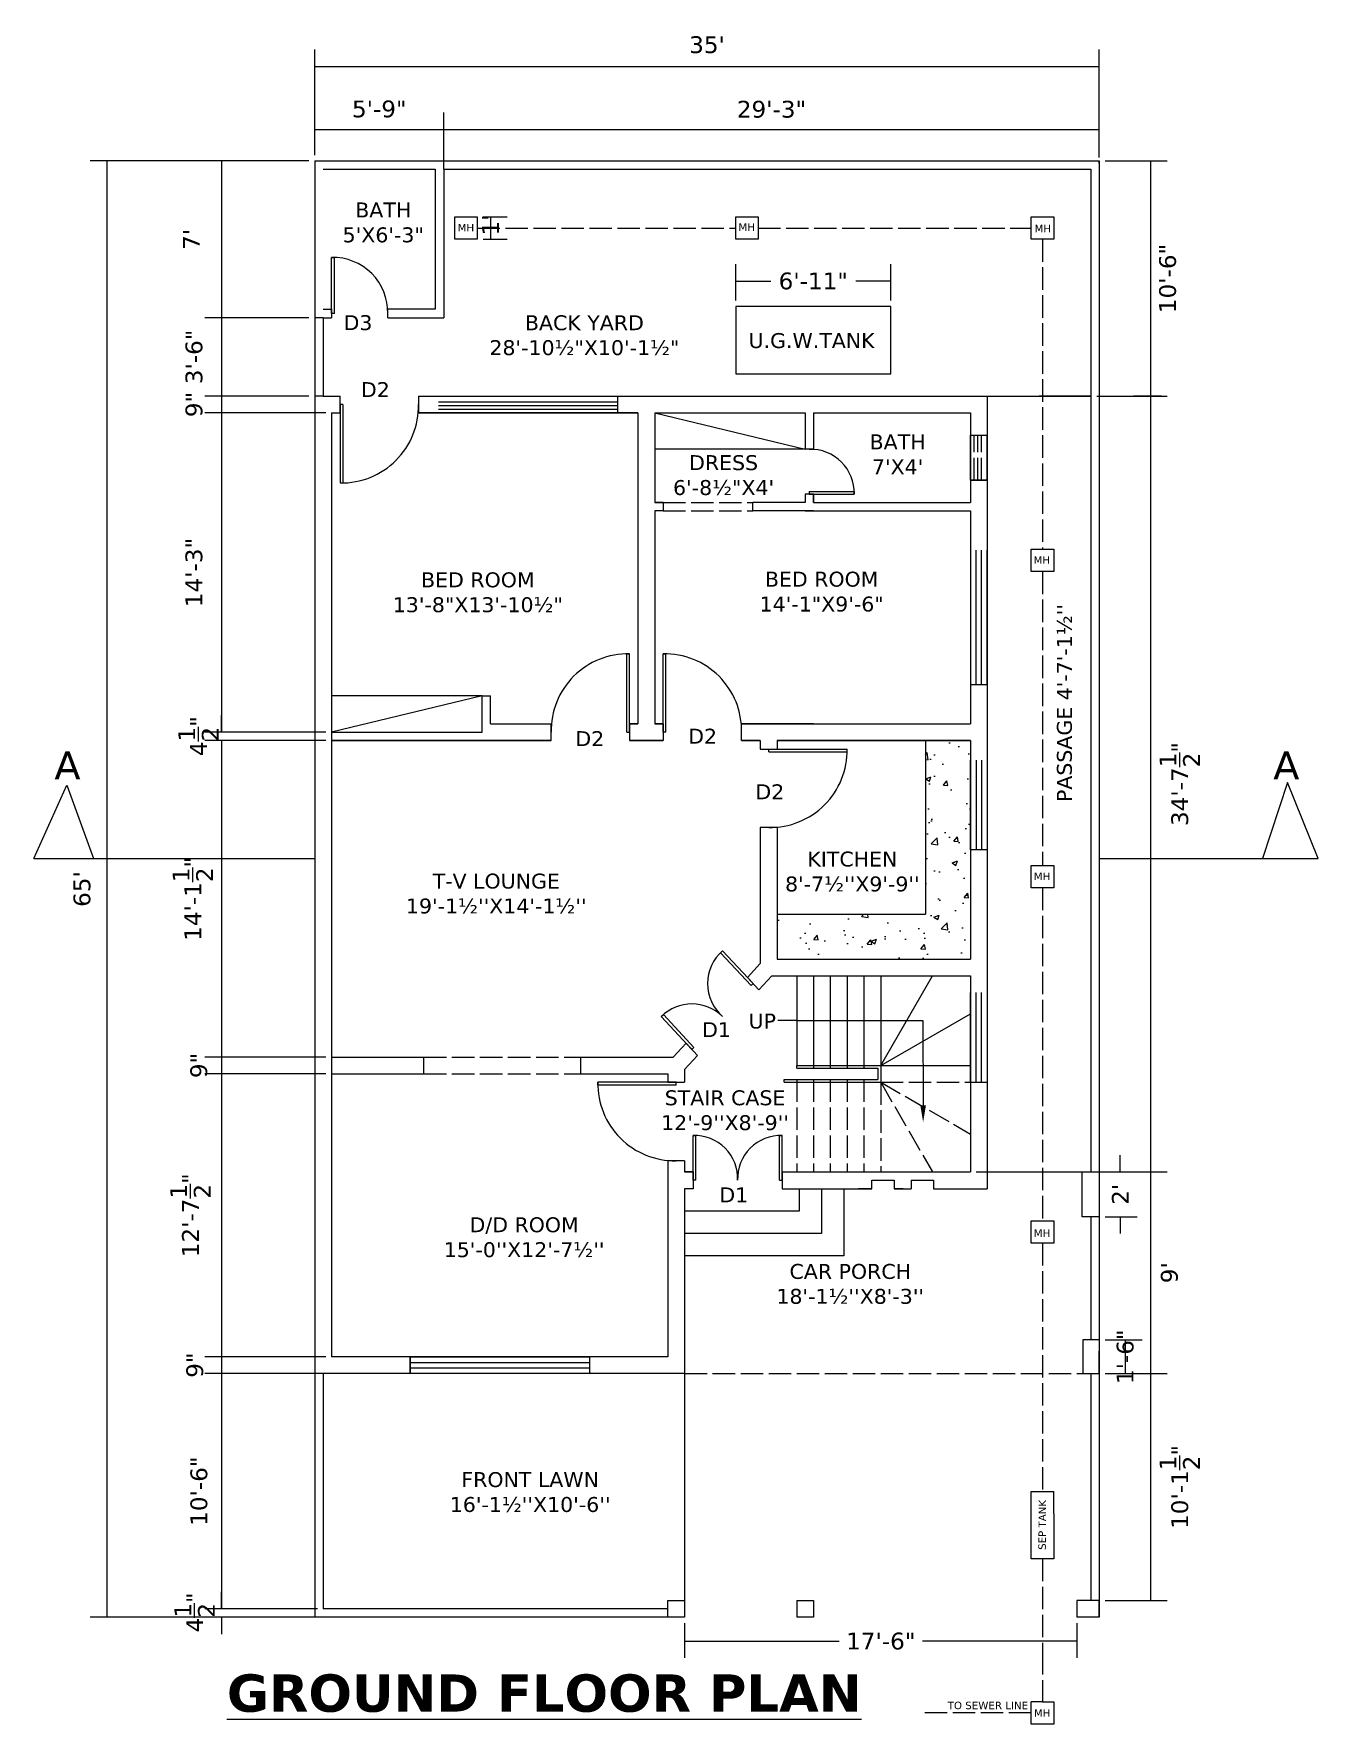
# Model space of a CAD drawing. Header units: inches. Extents: x -145 to 543, y -829 to 76.
import ezdxf

# ---------------------------------------------------------------- set-up
doc = ezdxf.new("R2010")
doc.units = ezdxf.units.IN
doc.header["$MEASUREMENT"] = 0
doc.linetypes.add('ACAD_ISO02W100', pattern=[15, 12, -3])
doc.styles.get("Standard").update_dxf_attribs({"font": 'verdana.ttf'})
doc.dimstyles.get("Standard").update_dxf_attribs({"dimscale": 50, "dimtxt": 0.18, "dimasz": 0.18, "dimexe": 0.18, "dimexo": 0.0625, "dimgap": 0.09, "dimtad": 0, "dimdec": 1, "dimzin": 0, "dimdsep": 46, "dimlunit": 4, "dimtxsty": 'Standard', "dimblk": 'NONE', "dimcen": 0.09, "dimadec": 0, "dimazin": 2, "dimtfac": 1, "dimtdec": 1, "dimtofl": 0, "dimtmove": 0, "dimatfit": 3, "dimfxl": 1, "dimtolj": 1, "dimtzin": 0, "dimarcsym": 0})

# ---------------------------------------------------------------- blocks, each defined once
blk = doc.blocks.new('*D1')
at = {"color": 0, "lineweight": -2, "transparency": 16777216}
for p, q in [((231.26, -66.51), (231.26, -47.02)), ((314.26, -66.51), (314.26, -47.02)), ((231.26, -56.02), (250.07, -56.02)), ((314.26, -56.02), (295.46, -56.02))]:
    blk.add_line(p, q, dxfattribs=at)
at = {"layer": 'Defpoints', "color": 0, "transparency": 16777216}
for p in [(314.26, -56.02), (231.26, -69.64), (314.26, -69.64)]:
    blk.add_point(p, dxfattribs=at)
at = {"color": 0, "transparency": 16777216, "insert": (272.76, -56.02), "char_height": 9, "attachment_point": 5}
blk.add_mtext('\\A1;6\'-11"', dxfattribs=at)
blk = doc.blocks.new('_None')
blk = doc.blocks.new('*D2')
at = {"color": 0, "lineweight": -2, "transparency": 16777216}
for p, q in [((203.89, -774.76), (203.89, -793.48)), ((413.89, -774.76), (413.89, -793.48)), ((203.89, -784.48), (286.62, -784.48)), ((413.89, -784.48), (331.16, -784.48))]:
    blk.add_line(p, q, dxfattribs=at)
at = {"layer": 'Defpoints', "color": 0, "transparency": 16777216}
for p in [(203.89, -771.64), (413.89, -771.64), (413.89, -784.48)]:
    blk.add_point(p, dxfattribs=at)
at = {"color": 0, "transparency": 16777216, "insert": (308.89, -784.48), "char_height": 9, "attachment_point": 5}
blk.add_mtext('\\A1;17\'-6"', dxfattribs=at)
blk = doc.blocks.new('*D4')
at = {"color": 0, "lineweight": -2, "transparency": 16777216}
for p, q in [((2.76, 8.36), (-114.44, 8.36)), ((-105.44, 8.36), (-105.44, -771.64)), ((2.76, -771.64), (-114.44, -771.64))]:
    blk.add_line(p, q, dxfattribs=at)
at = {"layer": 'Defpoints', "color": 0, "transparency": 16777216}
for p in [(5.89, 8.36), (-105.44, -771.64), (5.89, -771.64)]:
    blk.add_point(p, dxfattribs=at)
at = {"color": 0, "transparency": 16777216, "insert": (-118.75, -381.64), "char_height": 9, "attachment_point": 5, "rotation": 90}
blk.add_mtext("\\A1;65'", dxfattribs=at)
blk = doc.blocks.new('*D5')
at = {"color": 0, "lineweight": -2, "transparency": 16777216}
for p, q in [((2.76, 8.36), (-53.06, 8.36)), ((-44.06, 8.36), (-44.06, -75.64)), ((2.76, -75.64), (-53.06, -75.64))]:
    blk.add_line(p, q, dxfattribs=at)
at = {"layer": 'Defpoints', "color": 0, "transparency": 16777216}
for p in [(5.89, 8.36), (-44.06, -75.64), (5.89, -75.64)]:
    blk.add_point(p, dxfattribs=at)
at = {"color": 0, "transparency": 16777216, "insert": (-60.23, -33.64), "char_height": 9, "attachment_point": 5, "rotation": 90}
blk.add_mtext("\\A1;7'", dxfattribs=at)
blk = doc.blocks.new('*D6')
at = {"color": 0, "lineweight": -2, "transparency": 16777216}
for p, q in [((2.76, -75.64), (-53.06, -75.64)), ((-44.06, -75.64), (-44.06, -117.64)), ((2.76, -117.64), (-53.06, -117.64))]:
    blk.add_line(p, q, dxfattribs=at)
at = {"layer": 'Defpoints', "color": 0, "transparency": 16777216}
for p in [(5.89, -75.64), (-44.06, -117.64), (5.89, -117.64)]:
    blk.add_point(p, dxfattribs=at)
at = {"color": 0, "transparency": 16777216, "insert": (-58.77, -96.64), "char_height": 9, "attachment_point": 5, "rotation": 90}
blk.add_mtext('\\A1;3\'-6"', dxfattribs=at)
blk = doc.blocks.new('*D7')
at = {"color": 0, "lineweight": -2, "transparency": 16777216}
for p, q in [((2.76, -117.64), (-53.06, -117.64)), ((-44.06, -117.64), (-44.06, -126.64)), ((11.76, -126.64), (-53.06, -126.64))]:
    blk.add_line(p, q, dxfattribs=at)
at = {"layer": 'Defpoints', "color": 0, "transparency": 16777216}
for p in [(5.89, -117.64), (-44.06, -126.64), (14.89, -126.64)]:
    blk.add_point(p, dxfattribs=at)
at = {"color": 0, "transparency": 16777216, "insert": (-58.77, -122.14), "char_height": 9, "attachment_point": 5, "rotation": 90}
blk.add_mtext('\\A1;9"', dxfattribs=at)
blk = doc.blocks.new('*D8')
at = {"color": 0, "lineweight": -2, "transparency": 16777216}
for p, q in [((11.76, -126.64), (-53.06, -126.64)), ((-44.06, -126.64), (-44.06, -297.64)), ((11.76, -297.64), (-53.06, -297.64))]:
    blk.add_line(p, q, dxfattribs=at)
at = {"layer": 'Defpoints', "color": 0, "transparency": 16777216}
for p in [(14.89, -126.64), (-44.06, -297.64), (14.89, -297.64)]:
    blk.add_point(p, dxfattribs=at)
at = {"color": 0, "transparency": 16777216, "insert": (-58.8, -212.14), "char_height": 9, "attachment_point": 5, "rotation": 90}
blk.add_mtext('\\A1;14\'-3"', dxfattribs=at)
blk = doc.blocks.new('*D9')
at = {"color": 0, "lineweight": -2, "transparency": 16777216}
for p, q in [((-44.06, -297.64), (-44.06, -288.64)), ((11.76, -297.64), (-53.06, -297.64)), ((11.76, -302.14), (-53.06, -302.14)), ((-44.06, -302.14), (-44.06, -311.14))]:
    blk.add_line(p, q, dxfattribs=at)
at = {"layer": 'Defpoints', "color": 0, "transparency": 16777216}
for p in [(14.89, -297.64), (-44.06, -302.14), (14.89, -302.14)]:
    blk.add_point(p, dxfattribs=at)
at = {"color": 0, "transparency": 16777216, "insert": (-56.43, -299.78), "char_height": 9, "attachment_point": 5, "rotation": 90}
blk.add_mtext('\\A1;4{\\H1x;\\S1/2;}"', dxfattribs=at)
blk = doc.blocks.new('*D10')
at = {"color": 0, "lineweight": -2, "transparency": 16777216}
for p, q in [((11.76, -302.14), (-53.06, -302.14)), ((-44.06, -302.14), (-44.06, -471.64)), ((11.76, -471.64), (-53.06, -471.64))]:
    blk.add_line(p, q, dxfattribs=at)
at = {"layer": 'Defpoints', "color": 0, "transparency": 16777216}
for p in [(14.89, -302.14), (-44.06, -471.64), (14.89, -471.64)]:
    blk.add_point(p, dxfattribs=at)
at = {"color": 0, "transparency": 16777216, "insert": (-59.46, -386.89), "char_height": 9, "attachment_point": 5, "rotation": 90}
blk.add_mtext('\\A1;14\'-1{\\H1x;\\S1/2;}"', dxfattribs=at)
blk = doc.blocks.new('*D11')
at = {"color": 0, "lineweight": -2, "transparency": 16777216}
for p, q in [((11.76, -471.64), (-53.06, -471.64)), ((-44.06, -471.64), (-44.06, -480.64)), ((11.76, -480.64), (-53.06, -480.64))]:
    blk.add_line(p, q, dxfattribs=at)
at = {"layer": 'Defpoints', "color": 0, "transparency": 16777216}
for p in [(14.89, -471.64), (-44.06, -480.64), (14.89, -480.64)]:
    blk.add_point(p, dxfattribs=at)
at = {"color": 0, "transparency": 16777216, "insert": (-56.19, -476.14), "char_height": 9, "attachment_point": 5, "rotation": 90}
blk.add_mtext('\\A1;9"', dxfattribs=at)
blk = doc.blocks.new('*D12')
at = {"color": 0, "lineweight": -2, "transparency": 16777216}
for p, q in [((11.76, -480.64), (-53.06, -480.64)), ((-44.06, -480.64), (-44.06, -632.14)), ((11.76, -632.14), (-53.06, -632.14))]:
    blk.add_line(p, q, dxfattribs=at)
at = {"layer": 'Defpoints', "color": 0, "transparency": 16777216}
for p in [(14.89, -480.64), (-44.06, -632.14), (14.89, -632.14)]:
    blk.add_point(p, dxfattribs=at)
at = {"color": 0, "transparency": 16777216, "insert": (-60.72, -556.39), "char_height": 9, "attachment_point": 5, "rotation": 90}
blk.add_mtext('\\A1;12\'-7{\\H1x;\\S1/2;}"', dxfattribs=at)
blk = doc.blocks.new('*D13')
at = {"color": 0, "lineweight": -2, "transparency": 16777216}
for p, q in [((11.76, -632.14), (-53.06, -632.14)), ((-44.06, -632.14), (-44.06, -641.14)), ((11.76, -641.14), (-53.06, -641.14))]:
    blk.add_line(p, q, dxfattribs=at)
at = {"layer": 'Defpoints', "color": 0, "transparency": 16777216}
for p in [(14.89, -632.14), (-44.06, -641.14), (14.89, -641.14)]:
    blk.add_point(p, dxfattribs=at)
at = {"color": 0, "transparency": 16777216, "insert": (-58.34, -636.64), "char_height": 9, "attachment_point": 5, "rotation": 90}
blk.add_mtext('\\A1;9"', dxfattribs=at)
blk = doc.blocks.new('*D14')
at = {"color": 0, "lineweight": -2, "transparency": 16777216}
for p, q in [((2.76, -641.14), (-53.06, -641.14)), ((-44.06, -641.14), (-44.06, -767.14)), ((7.26, -767.14), (-53.06, -767.14))]:
    blk.add_line(p, q, dxfattribs=at)
at = {"layer": 'Defpoints', "color": 0, "transparency": 16777216}
for p in [(5.89, -641.14), (-44.06, -767.14), (10.39, -767.14)]:
    blk.add_point(p, dxfattribs=at)
at = {"color": 0, "transparency": 16777216, "insert": (-56.14, -704.14), "char_height": 9, "attachment_point": 5, "rotation": 90}
blk.add_mtext('\\A1;10\'-6"', dxfattribs=at)
blk = doc.blocks.new('*D15')
at = {"color": 0, "lineweight": -2, "transparency": 16777216}
for p, q in [((-44.06, -767.14), (-44.06, -758.14)), ((7.26, -767.14), (-53.06, -767.14)), ((7.26, -771.64), (-53.06, -771.64)), ((-44.06, -771.64), (-44.06, -780.64))]:
    blk.add_line(p, q, dxfattribs=at)
at = {"layer": 'Defpoints', "color": 0, "transparency": 16777216}
for p in [(10.39, -767.14), (-44.06, -771.64), (10.39, -771.64)]:
    blk.add_point(p, dxfattribs=at)
at = {"color": 0, "transparency": 16777216, "insert": (-58.49, -769.05), "char_height": 9, "attachment_point": 5, "rotation": 90}
blk.add_mtext('\\A1;4{\\H1x;\\S1/2;}"', dxfattribs=at)
blk = doc.blocks.new('*D16')
at = {"color": 0, "lineweight": -2, "transparency": 16777216}
for p, q in [((5.89, 11.49), (5.89, 34.19)), ((74.89, 6.99), (74.89, 34.19)), ((5.89, 25.19), (74.89, 25.19))]:
    blk.add_line(p, q, dxfattribs=at)
at = {"layer": 'Defpoints', "color": 0, "transparency": 16777216}
for p in [(74.89, 25.19), (5.89, 8.36), (74.89, 3.86)]:
    blk.add_point(p, dxfattribs=at)
at = {"color": 0, "transparency": 16777216, "insert": (40.39, 36.1), "char_height": 9, "attachment_point": 5}
blk.add_mtext('\\A1;5\'-9"', dxfattribs=at)
blk = doc.blocks.new('*D17')
at = {"color": 0, "lineweight": -2, "transparency": 16777216}
for p, q in [((74.89, 11.49), (74.89, 34.19)), ((425.89, 11.49), (425.89, 34.19)), ((74.89, 25.19), (425.89, 25.19))]:
    blk.add_line(p, q, dxfattribs=at)
at = {"layer": 'Defpoints', "color": 0, "transparency": 16777216}
for p in [(425.89, 25.19), (74.89, 8.36), (425.89, 8.36)]:
    blk.add_point(p, dxfattribs=at)
at = {"color": 0, "transparency": 16777216, "insert": (250.39, 35.94), "char_height": 9, "attachment_point": 5}
blk.add_mtext('\\A1;29\'-3"', dxfattribs=at)
blk = doc.blocks.new('*D18')
at = {"color": 0, "lineweight": -2, "transparency": 16777216}
for p, q in [((5.89, 11.49), (5.89, 67.98)), ((425.89, 10.11), (425.89, 67.98)), ((5.89, 58.98), (425.89, 58.98))]:
    blk.add_line(p, q, dxfattribs=at)
at = {"layer": 'Defpoints', "color": 0, "transparency": 16777216}
for p in [(425.89, 58.98), (5.89, 8.36), (425.89, 6.99)]:
    blk.add_point(p, dxfattribs=at)
at = {"color": 0, "transparency": 16777216, "insert": (215.89, 70.5), "char_height": 9, "attachment_point": 5}
blk.add_mtext("\\A1;35'", dxfattribs=at)
blk = doc.blocks.new('*D19')
at = {"color": 0, "lineweight": -2, "transparency": 16777216}
for p, q in [((429.01, 8.36), (462.26, 8.36)), ((453.26, 8.36), (453.26, -117.64)), ((424.51, -117.64), (462.26, -117.64))]:
    blk.add_line(p, q, dxfattribs=at)
at = {"layer": 'Defpoints', "color": 0, "transparency": 16777216}
for p in [(425.89, 8.36), (421.39, -117.64), (453.26, -117.64)]:
    blk.add_point(p, dxfattribs=at)
at = {"color": 0, "transparency": 16777216, "insert": (462.53, -54.64), "char_height": 9, "attachment_point": 5, "rotation": 90}
blk.add_mtext('\\A1;10\'-6"', dxfattribs=at)
blk = doc.blocks.new('*D20')
at = {"color": 0, "lineweight": -2, "transparency": 16777216}
for p, q in [((459.14, -117.64), (444.26, -117.64)), ((453.26, -117.64), (453.26, -533.14)), ((360.01, -533.14), (462.26, -533.14))]:
    blk.add_line(p, q, dxfattribs=at)
at = {"layer": 'Defpoints', "color": 0, "transparency": 16777216}
for p in [(462.26, -117.64), (356.89, -533.14), (453.26, -533.14)]:
    blk.add_point(p, dxfattribs=at)
at = {"color": 0, "transparency": 16777216, "insert": (468.96, -325.39), "char_height": 9, "attachment_point": 5, "rotation": 90}
blk.add_mtext('\\A1;34\'-7{\\H1x;\\S1/2;}"', dxfattribs=at)
blk = doc.blocks.new('*D21')
at = {"color": 0, "lineweight": -2, "transparency": 16777216}
for p, q in [((437.16, -533.14), (437.16, -524.14)), ((429.01, -533.14), (446.16, -533.14)), ((429.01, -557.14), (446.16, -557.14)), ((437.16, -557.14), (437.16, -566.14))]:
    blk.add_line(p, q, dxfattribs=at)
at = {"layer": 'Defpoints', "color": 0, "transparency": 16777216}
for p in [(425.89, -533.14), (425.89, -557.14), (437.16, -557.14)]:
    blk.add_point(p, dxfattribs=at)
at = {"color": 0, "transparency": 16777216, "insert": (437.16, -545.14), "char_height": 9, "attachment_point": 5, "rotation": 90}
blk.add_mtext("\\A1;2'", dxfattribs=at)
blk = doc.blocks.new('*D22')
at = {"color": 0, "lineweight": -2, "transparency": 16777216}
for p, q in [((429.01, -533.14), (462.26, -533.14)), ((453.26, -533.14), (453.26, -641.14)), ((429.01, -641.14), (462.26, -641.14))]:
    blk.add_line(p, q, dxfattribs=at)
at = {"layer": 'Defpoints', "color": 0, "transparency": 16777216}
for p in [(425.89, -533.14), (425.89, -641.14), (453.26, -641.14)]:
    blk.add_point(p, dxfattribs=at)
at = {"color": 0, "transparency": 16777216, "insert": (463.47, -587.14), "char_height": 9, "attachment_point": 5, "rotation": 90}
blk.add_mtext("\\A1;9'", dxfattribs=at)
blk = doc.blocks.new('*D23')
at = {"color": 0, "lineweight": -2, "transparency": 16777216}
for p, q in [((429.01, -623.14), (448.8, -623.14)), ((439.8, -623.14), (439.8, -641.14)), ((429.01, -641.14), (448.8, -641.14))]:
    blk.add_line(p, q, dxfattribs=at)
at = {"layer": 'Defpoints', "color": 0, "transparency": 16777216}
for p in [(425.89, -623.14), (425.89, -641.14), (439.8, -641.14)]:
    blk.add_point(p, dxfattribs=at)
at = {"color": 0, "transparency": 16777216, "insert": (439.8, -632.14), "char_height": 9, "attachment_point": 5, "rotation": 90}
blk.add_mtext('\\A1;1\'-6"', dxfattribs=at)
blk = doc.blocks.new('*D24')
at = {"color": 0, "lineweight": -2, "transparency": 16777216}
for p, q in [((429.01, -641.14), (462.26, -641.14)), ((453.26, -641.14), (453.26, -762.64)), ((429.01, -762.64), (462.26, -762.64))]:
    blk.add_line(p, q, dxfattribs=at)
at = {"layer": 'Defpoints', "color": 0, "transparency": 16777216}
for p in [(425.89, -641.14), (425.89, -762.64), (453.26, -762.64)]:
    blk.add_point(p, dxfattribs=at)
at = {"color": 0, "transparency": 16777216, "insert": (468.95, -701.89), "char_height": 9, "attachment_point": 5, "rotation": 90}
blk.add_mtext('\\A1;10\'-1{\\H1x;\\S1/2;}"', dxfattribs=at)
blk = doc.blocks.new('*D25')
at = {"color": 0, "lineweight": -2, "transparency": 16777216}
for p, q in [((96.01, -21.64), (108.95, -21.64)), ((99.95, -21.64), (99.95, -33.64)), ((96.01, -33.64), (108.95, -33.64))]:
    blk.add_line(p, q, dxfattribs=at)
at = {"layer": 'Defpoints', "color": 0, "transparency": 16777216}
for p in [(92.89, -21.64), (92.89, -33.64), (99.95, -33.64)]:
    blk.add_point(p, dxfattribs=at)
at = {"color": 0, "transparency": 16777216, "insert": (99.95, -25.99), "char_height": 9, "attachment_point": 5, "rotation": 90}
blk.add_mtext("\\A1;1'", dxfattribs=at)

msp = doc.modelspace()

# ---------------------------------------------------------------- hatches: boundary and pattern name
h = msp.add_hatch()
h.set_pattern_fill('AR-CONC', color=256, scale=4)
h.paths.add_polyline_path([(356.89, -302.14), (332.89, -302.14), (332.89, -395.14), (253.39, -395.14), (253.39, -419.14), (356.89, -419.14)])

# ---------------------------------------------------------------- linework, layer by layer
for p, q in [((5.89, 8.36), (5.89, -771.64)), ((5.89, 8.36), (425.89, 8.36)), ((10.39, 3.86), (70.39, 3.86)), ((70.39, 3.86), (70.39, -71.14)), ((74.89, 3.86), (74.89, 8.36)), ((74.89, 3.86), (74.89, -75.64)), ((74.89, 3.86), (421.39, 3.86)), ((421.39, 3.86), (421.39, -533.14)), ((425.89, 8.36), (425.89, -771.64)), ((425.89, 6.99), (425.89, 8.36)), ((80.89, -33.64), (80.89, -21.64)), ((80.89, -21.64), (92.89, -21.64)), ((92.89, -21.64), (92.89, -33.64)), ((231.26, -33.64), (231.26, -21.64)), ((231.26, -21.64), (243.26, -21.64)), ((243.26, -21.64), (243.26, -33.64)), ((389.5, -33.64), (389.5, -21.64)), ((389.5, -21.64), (401.5, -21.64)), ((401.5, -21.64), (401.5, -33.64)), ((92.89, -33.64), (80.89, -33.64)), ((243.26, -33.64), (231.26, -33.64)), ((381.64, -27.64), (389.5, -27.64)), ((401.5, -33.64), (389.5, -33.64)), ((14.89, -73.39), (14.89, -43.39)), ((14.89, -43.39), (16.39, -43.39)), ((16.39, -73.39), (16.39, -43.39)), ((10.39, -71.14), (14.89, -71.14)), ((10.39, -71.14), (14.89, -71.14)), ((14.89, -71.14), (14.89, -75.64)), ((44.89, -75.64), (44.89, -71.14)), ((70.39, -71.14), (44.89, -71.14)), ((231.26, -69.64), (231.26, -105.64)), ((314.26, -69.64), (231.26, -69.64)), ((314.26, -105.64), (314.26, -69.64)), ((10.39, -75.64), (5.89, -75.64)), ((10.39, -75.64), (14.89, -75.64)), ((10.39, -75.64), (10.39, -117.64)), ((16.39, -73.39), (14.89, -73.39)), ((44.89, -75.64), (74.89, -75.64)), ((231.26, -105.64), (314.26, -105.64)), ((10.39, -117.64), (5.89, -117.64)), ((10.39, -117.64), (19.39, -117.64)), ((19.39, -126.64), (19.39, -117.64)), ((61.39, -117.64), (61.39, -126.64)), ((61.39, -117.64), (365.89, -117.64)), ((72.14, -117.64), (168.14, -117.64)), ((168.14, -126.64), (168.14, -117.64)), ((365.89, -117.64), (365.89, -542.14)), ((365.89, -117.64), (421.39, -117.64)), ((421.39, -117.64), (393.64, -117.64)), ((14.89, -126.64), (19.39, -126.64)), ((14.89, -126.64), (14.89, -302.14)), ((14.89, -126.64), (19.39, -126.64)), ((19.39, -122.14), (19.39, -164.14)), ((20.89, -122.14), (19.39, -122.14)), ((20.89, -122.14), (20.89, -164.14)), ((61.39, -126.64), (178.89, -126.64)), ((178.89, -126.64), (61.39, -126.64)), ((72.14, -120.64), (168.14, -120.64)), ((72.14, -122.64), (168.14, -122.64)), ((72.14, -124.64), (168.14, -124.64)), ((72.14, -126.64), (168.14, -126.64)), ((178.89, -126.64), (178.89, -293.14)), ((187.89, -126.64), (187.89, -174.64)), ((187.89, -126.64), (268.39, -126.64)), ((187.89, -126.64), (268.39, -146.14)), ((268.39, -126.64), (268.39, -146.14)), ((272.89, -126.64), (272.89, -146.14)), ((272.89, -126.64), (356.89, -126.64)), ((356.89, -126.64), (356.89, -174.64)), ((365.89, -162.64), (365.89, -138.64)), ((268.39, -146.14), (187.89, -146.14)), ((272.89, -146.14), (268.39, -146.14)), ((356.89, -162.64), (365.89, -162.64)), ((19.39, -164.14), (20.89, -164.14)), ((272.89, -170.14), (268.39, -170.14)), ((268.39, -170.14), (268.39, -174.64)), ((270.64, -168.64), (294.64, -168.64)), ((270.64, -168.64), (270.64, -170.14)), ((270.64, -170.14), (294.64, -170.14)), ((272.89, -174.64), (272.89, -170.14)), ((272.89, -170.14), (272.89, -174.64)), ((294.64, -168.64), (294.64, -170.14)), ((192.39, -174.64), (187.89, -174.64)), ((187.89, -179.14), (187.89, -293.14)), ((192.39, -179.14), (187.89, -179.14)), ((268.39, -174.64), (240.39, -174.64)), ((272.89, -179.14), (240.39, -179.14)), ((268.39, -179.14), (356.89, -179.14)), ((272.89, -174.64), (356.89, -174.64)), ((356.89, -179.14), (356.89, -293.14)), ((359.89, -272.14), (359.89, -200.14)), ((362.89, -272.14), (362.89, -200.14)), ((365.89, -272.14), (365.89, -200.14)), ((389.5, -211.64), (389.5, -199.64)), ((389.5, -199.64), (401.5, -199.64)), ((401.5, -199.64), (401.5, -211.64)), ((401.5, -211.64), (389.5, -211.64)), ((172.89, -297.64), (172.89, -255.64)), ((172.89, -255.64), (174.39, -255.64)), ((174.39, -297.64), (174.39, -255.64)), ((192.39, -297.64), (192.39, -255.64)), ((192.39, -255.64), (193.89, -255.64)), ((193.89, -297.64), (193.89, -255.64)), ((95.39, -278.14), (14.89, -278.14)), ((95.39, -278.14), (14.89, -297.64)), ((95.39, -297.64), (95.39, -278.14)), ((95.39, -278.14), (99.89, -278.14)), ((99.89, -293.14), (99.89, -278.14)), ((356.89, -272.14), (365.89, -272.14)), ((14.89, -297.64), (95.39, -297.64)), ((99.89, -293.14), (132.39, -293.14)), ((132.39, -302.14), (132.39, -293.14)), ((172.89, -297.64), (174.39, -297.64)), ((178.89, -293.14), (174.39, -293.14)), ((174.39, -293.14), (174.39, -302.14)), ((174.39, -293.14), (178.89, -293.14)), ((187.89, -293.14), (192.39, -293.14)), ((187.89, -293.14), (192.39, -293.14)), ((192.39, -293.14), (187.89, -293.14)), ((192.39, -293.14), (192.39, -302.14)), ((193.89, -297.64), (192.39, -297.64)), ((272.89, -293.14), (234.39, -293.14)), ((234.39, -302.14), (234.39, -293.14)), ((234.39, -293.14), (356.89, -293.14)), ((268.39, -293.14), (356.89, -293.14)), ((14.89, -302.14), (132.39, -302.14)), ((14.89, -302.14), (14.89, -632.14)), ((132.39, -302.14), (14.89, -302.14)), ((174.39, -302.14), (187.89, -302.14)), ((192.39, -302.14), (174.39, -302.14)), ((187.89, -302.14), (192.39, -302.14)), ((244.39, -302.14), (234.39, -302.14)), ((234.39, -302.14), (244.39, -302.14)), ((244.39, -302.14), (244.39, -306.64)), ((244.39, -302.14), (244.39, -306.64)), ((244.39, -306.64), (253.39, -306.64)), ((248.89, -306.64), (290.89, -306.64)), ((248.89, -308.14), (248.89, -306.64)), ((253.39, -302.14), (253.39, -306.64)), ((356.89, -302.14), (253.39, -302.14)), ((253.39, -302.14), (356.89, -302.14)), ((290.89, -308.14), (290.89, -306.64)), ((332.89, -302.14), (332.89, -395.14)), ((356.89, -302.14), (356.89, -419.14)), ((248.89, -308.14), (290.89, -308.14)), ((356.89, -360.64), (356.89, -312.64)), ((359.89, -312.64), (359.89, -360.64)), ((362.89, -312.64), (362.89, -360.64)), ((365.89, -312.64), (365.89, -360.64)), ((526.7, -324.65), (513.21, -365.21)), ((543.1, -365.21), (526.7, -324.65)), ((-144.58, -365.21), (-126.96, -326.04)), ((-126.96, -326.04), (-112.59, -365.21)), ((253.39, -348.64), (244.39, -348.64)), ((244.39, -348.64), (244.39, -421.53)), ((253.39, -348.64), (253.39, -419.14)), ((365.89, -360.64), (356.89, -360.64)), ((-144.58, -365.21), (5.89, -365.21)), ((389.5, -381.01), (389.5, -369.01)), ((389.5, -369.01), (401.5, -369.01)), ((401.5, -369.01), (401.5, -381.01)), ((425.89, -365.21), (543.1, -365.21)), ((401.5, -381.01), (389.5, -381.01)), ((253.39, -395.14), (332.89, -395.14)), ((223.08, -415.73), (224.18, -414.71)), ((239.44, -433.3), (223.08, -415.73)), ((240.53, -432.28), (224.18, -414.71)), ((237.46, -428.97), (244.39, -421.53)), ((253.39, -419.14), (356.89, -419.14)), ((237.46, -428.97), (243.61, -435.58)), ((239.44, -433.3), (240.53, -432.28)), ((243.61, -435.58), (250.54, -428.14)), ((250.54, -428.14), (356.89, -428.14)), ((263.89, -428.14), (263.89, -476.14)), ((272.89, -428.14), (272.89, -477.64)), ((281.89, -428.14), (281.89, -477.64)), ((290.89, -428.14), (290.89, -477.64)), ((299.89, -428.14), (299.89, -477.64)), ((308.89, -428.14), (308.89, -485.14)), ((308.89, -476.14), (336.6, -428.14)), ((356.89, -428.14), (356.89, -533.14)), ((356.89, -485.14), (356.89, -437.14)), ((359.89, -485.14), (359.89, -437.14)), ((362.89, -485.14), (362.89, -437.14)), ((191.39, -449.93), (192.49, -448.91)), ((207.74, -467.5), (191.39, -449.93)), ((208.84, -466.48), (192.49, -448.91)), ((263.89, -452.14), (253.74, -452.14)), ((263.89, -452.14), (331.49, -452.14)), ((308.89, -476.14), (356.89, -448.42)), ((331.49, -452.14), (331.52, -498.2)), ((197.74, -471.64), (204.67, -464.2)), ((204.67, -464.2), (210.82, -470.8)), ((208.84, -466.48), (207.74, -467.5)), ((14.89, -471.64), (64.31, -471.64)), ((64.31, -480.64), (64.31, -471.64)), ((148.31, -480.64), (148.31, -471.64)), ((148.31, -471.64), (197.74, -471.64)), ((203.89, -478.24), (210.82, -470.8)), ((203.89, -478.24), (203.89, -485.14)), ((263.89, -476.14), (308.89, -476.14)), ((263.89, -477.64), (263.89, -476.14)), ((263.89, -477.64), (307.39, -477.64)), ((307.39, -477.64), (307.39, -483.64)), ((308.89, -474.64), (308.89, -485.14)), ((308.89, -476.14), (356.89, -476.14)), ((14.89, -480.64), (64.31, -480.64)), ((14.89, -480.64), (14.89, -632.14)), ((148.31, -480.64), (194.89, -480.64)), ((199.39, -485.14), (157.39, -485.14)), ((157.39, -486.64), (157.39, -485.14)), ((199.39, -486.64), (157.39, -486.64)), ((194.89, -480.64), (194.89, -485.14)), ((194.89, -480.64), (194.89, -485.14)), ((194.89, -485.14), (203.89, -485.14)), ((199.39, -486.64), (199.39, -485.14)), ((257.14, -483.64), (307.39, -483.64)), ((257.14, -485.14), (257.14, -483.64)), ((257.14, -485.14), (308.89, -485.14)), ((356.89, -485.14), (365.89, -485.14)), ((208.39, -537.64), (208.39, -513.64)), ((208.39, -513.64), (209.89, -513.64)), ((209.89, -537.64), (209.89, -513.64)), ((254.64, -537.64), (254.64, -513.64)), ((254.64, -513.64), (256.14, -513.64)), ((256.14, -537.64), (256.14, -513.64)), ((203.89, -527.14), (194.89, -527.14)), ((194.89, -527.14), (194.89, -632.14)), ((203.89, -527.14), (203.89, -533.14)), ((208.39, -533.14), (203.89, -533.14)), ((203.89, -533.14), (208.39, -533.14)), ((208.39, -533.14), (208.39, -542.14)), ((256.14, -533.14), (356.89, -533.14)), ((256.14, -533.14), (256.14, -542.14)), ((365.89, -533.14), (421.39, -533.14)), ((416.82, -557.14), (416.82, -533.14)), ((425.89, -533.14), (425.89, -557.14)), ((208.39, -542.14), (203.89, -542.14)), ((203.89, -542.14), (203.89, -632.14)), ((209.89, -537.64), (208.39, -537.64)), ((254.64, -537.64), (256.14, -537.64)), ((256.14, -542.14), (304.14, -542.14)), ((256.14, -542.14), (265.14, -542.14)), ((265.14, -542.14), (265.14, -554.14)), ((277.14, -542.14), (277.14, -566.14)), ((289.14, -542.14), (289.14, -578.14)), ((289.14, -542.14), (304.14, -542.14)), ((304.14, -542.14), (296.89, -542.14)), ((304.14, -542.14), (304.14, -537.64)), ((304.14, -537.64), (316.14, -537.64)), ((316.14, -537.64), (316.14, -542.14)), ((320.89, -542.14), (316.14, -542.14)), ((316.14, -542.14), (325.14, -542.14)), ((325.14, -537.64), (325.14, -542.14)), ((325.14, -537.64), (337.14, -537.64)), ((337.14, -537.64), (337.14, -542.14)), ((337.14, -542.14), (365.89, -542.14)), ((265.14, -554.14), (203.89, -554.14)), ((389.5, -571.32), (389.5, -559.32)), ((389.5, -559.32), (401.5, -559.32)), ((401.5, -559.32), (401.5, -571.32)), ((425.89, -557.14), (416.82, -557.14)), ((421.39, -557.14), (421.39, -623.14)), ((277.14, -566.14), (203.89, -566.14)), ((289.14, -578.14), (203.89, -578.14)), ((401.5, -571.32), (389.5, -571.32)), ((417, -623.14), (417, -641.14)), ((425.89, -623.14), (417, -623.14)), ((194.89, -632.14), (14.89, -632.14)), ((56.89, -632.14), (56.89, -641.14)), ((56.89, -632.14), (152.89, -632.14)), ((56.89, -632.14), (152.89, -632.14)), ((203.89, -632.14), (203.89, -767.14)), ((425.89, -641.14), (425.89, -629.14)), ((10.39, -641.14), (5.89, -641.14)), ((10.39, -641.14), (10.39, -767.14)), ((203.89, -641.14), (10.39, -641.14)), ((56.89, -635.14), (152.89, -635.14)), ((56.89, -638.14), (152.89, -638.14)), ((421.39, -641.14), (421.39, -762.64)), ((421.39, -641.14), (425.89, -641.14)), ((389.5, -740.32), (389.5, -704.32)), ((389.5, -704.32), (401.5, -704.32)), ((401.5, -716.32), (401.5, -704.32)), ((401.5, -716.32), (401.5, -728.32)), ((401.5, -728.32), (401.5, -740.32)), ((395.5, -740.32), (389.5, -740.32)), ((401.5, -740.32), (395.5, -740.32)), ((194.89, -767.14), (10.39, -767.14)), ((194.89, -771.64), (194.89, -762.64)), ((194.89, -762.64), (203.89, -762.64)), ((203.89, -767.14), (203.89, -771.64)), ((263.89, -762.64), (263.89, -771.64)), ((263.89, -762.64), (272.89, -762.64)), ((272.89, -762.64), (272.89, -771.64)), ((425.89, -762.64), (413.89, -762.64)), ((413.89, -762.64), (413.89, -771.64)), ((425.89, -771.64), (425.89, -762.64)), ((203.89, -771.64), (5.89, -771.64)), ((203.89, -771.64), (194.89, -771.64)), ((272.89, -771.64), (263.89, -771.64)), ((425.89, -771.64), (413.89, -771.64)), ((395.5, -816.94), (389.5, -816.94)), ((389.5, -828.94), (389.5, -816.94)), ((395.5, -816.94), (401.5, -816.94)), ((401.5, -816.94), (401.5, -828.94)), ((401.5, -828.94), (389.5, -828.94))]:
    msp.add_line(p, q)
at = {"linetype": 'ACAD_ISO02W100'}
for p, q in [((92.89, -27.64), (231.26, -27.64)), ((243.26, -27.64), (381.64, -27.64)), ((395.5, -33.64), (395.5, -199.64)), ((358.89, -162.64), (358.89, -138.64)), ((360.89, -162.64), (360.89, -138.64)), ((362.89, -162.64), (362.89, -138.64)), ((187.89, -174.64), (192.39, -174.64)), ((192.39, -174.64), (192.39, -179.14)), ((192.39, -174.64), (240.39, -174.64)), ((192.39, -179.14), (240.39, -179.14)), ((240.39, -179.14), (240.39, -174.64)), ((395.5, -211.64), (395.5, -369.01)), ((395.5, -381.01), (395.5, -559.32)), ((64.31, -471.64), (148.31, -471.64)), ((64.31, -480.64), (148.31, -480.64)), ((263.89, -483.64), (263.89, -533.14)), ((272.89, -483.64), (272.89, -533.14)), ((281.89, -483.64), (281.89, -533.14)), ((290.89, -483.64), (290.89, -533.14)), ((299.89, -483.64), (299.89, -533.14)), ((308.89, -485.14), (356.89, -485.14)), ((308.89, -485.14), (308.89, -533.14)), ((308.89, -485.14), (356.89, -512.85)), ((308.89, -485.14), (336.6, -533.14)), ((395.5, -571.32), (395.5, -704.32)), ((203.89, -641.14), (421.39, -641.14)), ((395.5, -740.32), (395.5, -790.38)), ((395.5, -790.38), (395.5, -816.94)), ((389.5, -822.94), (330.26, -822.94))]:
    msp.add_line(p, q, dxfattribs=at)
for points in [[(356.89, -138.64), (365.89, -138.64), (365.89, -162.64), (356.89, -162.64)], [(56.89, -632.14), (152.89, -632.14), (152.89, -641.14), (56.89, -641.14)]]:
    msp.add_lwpolyline(points, close=True)
for centre, radius, start, end in [((15.64, -72.64), 29.26, 358.5312, 91.4688), ((20.14, -122.89), 41.26, 268.95837, 1.04163), ((271.39, -169.39), 23.26, 358.15239, 91.84761), ((173.64, -296.89), 41.26, 88.95837, 181.04163), ((193.14, -296.89), 41.26, 358.95837, 91.04163), ((249.64, -307.39), 41.26, 268.95837, 1.04163), ((239.55, -432.32), 23.37, 131.11547, 228.74845), ((207.79, -466.44), 23.27, 45.35545, 134.80154), ((198.64, -485.89), 41.26, 178.95837, 271.04163), ((209.14, -536.77), 23.14, 357.85122, 91.85701), ((255.39, -536.77), 23.14, 88.14299, 182.14878)]:
    msp.add_arc(centre, radius, start, end)
msp.add_solid([(330.09, -497.5), (333.09, -497.5), (331.59, -506.5)])

# ---------------------------------------------------------------- texts
at = {"attachment_point": 1}
for s, width, heights, insert, char_height in [('\\pxqc;BATH\\P5\'X6\'-3"', 47.7597, [0], (18.63, -13.93), 8), ('\\pxqc;MH', 10.0663, [0], (81.74, -25.4), 4), ('\\pxqc;MH', 10.0663, [0], (232.07, -25.14), 4), ('\\pxqc;MH', 10.0663, [0], (390.63, -25.89), 4), ('\\pxqc;D3', 16.6051, [3.61], (20.7, -74.29), 8), ('\\pxqc;BACK YARD\\P28\'-10½"X10\'-1½"', 104.8172, [0], (97.8, -74.34), 8), ('\\pxqc;U.G.W.TANK', 73.3647, [0], (235.17, -83.88), 8), ('\\pxqc;D2', 17.7313, [6.14], (29.43, -110.15), 8), ("\\pxqc;BATH\\P7'X4'", 73.3647, [0], (281.22, -138.16), 8), ('\\pxqc;DRESS\\P6\'-8½"X4\'', 59.3145, [0], (195.09, -149.26), 8), ('\\pxqc;MH', 10.0663, [0], (390.08, -203.46), 4), ('\\pxqc;BED ROOM\\P13\'-8"X13\'-10½"', 93.1791, [0], (46.56, -212.03), 8), ('\\pxqc;BED ROOM \\P14\'-1"X9\'-6"', 73.3647, [0], (240.57, -211.67), 8), ('\\pxqc;D2', 16.5661, [0], (144.83, -297.08), 8), ('\\pxqc;D2', 20.8563, [0], (203.08, -295.77), 8), ('A', 7.3954, [0.0765], (-133.59, -307.96), 15), ('A', 7.3954, [0.0765], (519.01, -307.96), 15), ('\\pxqc;D2', 18.1564, [0], (240.42, -325.56), 8), ("\\pxqc;KITCHEN\\P8'-7½''X9'-9''", 73.3647, [0], (257.02, -361.58), 8), ("\\pxqc;T-V LOUNGE\\P19'-1½''X14'-1½''", 100.5902, [0], (52.73, -373.38), 8), ('\\pxqc;MH', 10.0663, [0], (390.21, -372.85), 4), ('\\pxqc;UP', 16.5661, [0], (237.17, -448.35), 8), ('\\pxqc;D1', 16.5661, [0], (212.68, -452.96), 8), ("\\pxqc;STAIR CASE\\P12'-9''X8'-9''", 73.3647, [0], (188.84, -489.44), 8), ('\\pxqc;D1', 16.5661, [0], (221.94, -541.44), 8), ("\\pxqc;D/D ROOM\\P15'-0''X12'-7½''", 89.448, [0], (73.21, -557.46), 8), ('\\pxqc;MH', 10.0663, [0], (390.17, -563.98), 4), ("\\pxqc;CAR PORCH\\P18'-1½''X8'-3''", 84.2116, [0], (250.46, -582.45), 8), ("\\pxqc;FRONT LAWN\\P16'-1½''X10'-6''", 91.9106, [0], (75.21, -693.93), 8), ('\\pxqc;{\\fVerdana|b1|i0|c0|p34;\\LGROUND FLOOR PLAN}', 373.1109, [0], (-57.83, -802.27), 20), ('\\pxqc;TO SEWER LINE', 44.8525, [0], (343.83, -816.9), 4), ('\\pxqc;MH', 10.0663, [0], (390.3, -820.98), 4)]:
    msp.add_mtext_dynamic_manual_height_columns(s, width=width, gutter_width=1, heights=heights, dxfattribs=dict(at, insert=insert, char_height=char_height))
for s, width, insert, char_height, rotation in [("\\pxqc;PASSAGE 4'-7'-1½''", 117.0594, (403.22, -340.55), 8, 90), ('\\pxqc,t7;SEP TANK', 29.9925, (393.28, -737.17), 4, 89.67625)]:
    msp.add_mtext_dynamic_manual_height_columns(s, width=width, gutter_width=1, heights=[0], dxfattribs=dict(at, insert=insert, char_height=char_height, rotation=rotation))

# ---------------------------------------------------------------- dimensions: what is measured, and where the dimension line sits
for base, p1, p2, picture, middle in [((425.89, 58.98), (5.89, 8.36), (425.89, 6.99), '*D18', (215.89, 70.5)), ((74.89, 25.19), (5.89, 8.36), (74.89, 3.86), '*D16', (40.39, 36.1)), ((425.89, 25.19), (74.89, 8.36), (425.89, 8.36), '*D17', (250.39, 35.94))]:
    dim = msp.add_linear_dim(base=base, p1=p1, p2=p2, dimstyle='Standard', override={"dimtmove": 2})
    dim.commit()
    dim.dimension.update_dxf_attribs({"geometry": picture, "text_midpoint": middle, "dimtype": 160})
for base, p1, p2, picture, middle in [((-105.44, -771.64), (5.89, 8.36), (5.89, -771.64), '*D4', (-118.75, -381.64)), ((-44.06, -75.64), (5.89, 8.36), (5.89, -75.64), '*D5', (-60.23, -33.64)), ((453.26, -117.64), (425.89, 8.36), (421.39, -117.64), '*D19', (462.53, -54.64)), ((99.95, -33.64), (92.89, -21.64), (92.89, -33.64), '*D25', (99.95, -25.99)), ((-44.06, -117.64), (5.89, -75.64), (5.89, -117.64), '*D6', (-58.77, -96.64)), ((-44.06, -126.64), (5.89, -117.64), (14.89, -126.64), '*D7', (-58.77, -122.14)), ((453.26, -533.14), (462.26, -117.64), (356.89, -533.14), '*D20', (468.96, -325.39)), ((-44.06, -297.64), (14.89, -126.64), (14.89, -297.64), '*D8', (-58.8, -212.14)), ((-44.06, -302.14), (14.89, -297.64), (14.89, -302.14), '*D9', (-56.43, -299.78)), ((-44.06, -471.64), (14.89, -302.14), (14.89, -471.64), '*D10', (-59.46, -386.89)), ((-44.06, -480.64), (14.89, -471.64), (14.89, -480.64), '*D11', (-56.19, -476.14)), ((-44.06, -632.14), (14.89, -480.64), (14.89, -632.14), '*D12', (-60.72, -556.39)), ((453.26, -641.14), (425.89, -533.14), (425.89, -641.14), '*D22', (463.47, -587.14)), ((439.8, -641.14), (425.89, -623.14), (425.89, -641.14), '*D23', (439.8, -632.14)), ((-44.06, -641.14), (14.89, -632.14), (14.89, -641.14), '*D13', (-58.34, -636.64)), ((-44.06, -767.14), (5.89, -641.14), (10.39, -767.14), '*D14', (-56.14, -704.14)), ((453.26, -762.64), (425.89, -641.14), (425.89, -762.64), '*D24', (468.95, -701.89)), ((-44.06, -771.64), (10.39, -767.14), (10.39, -771.64), '*D15', (-58.49, -769.05))]:
    dim = msp.add_linear_dim(base=base, p1=p1, p2=p2, angle=90, dimstyle='Standard', override={"dimtmove": 2})
    dim.commit()
    dim.dimension.update_dxf_attribs({"geometry": picture, "text_midpoint": middle, "dimtype": 160})
dim = msp.add_linear_dim(base=(314.26, -56.02), p1=(231.26, -69.64), p2=(314.26, -69.64), dimstyle='Standard')
dim.commit()
dim.dimension.update_dxf_attribs({"geometry": '*D1', "text_midpoint": (272.76, -56.02)})
dim = msp.add_linear_dim(base=(437.16, -557.14), p1=(425.89, -533.14), p2=(425.89, -557.14), angle=90, dimstyle='Standard')
dim.commit()
dim.dimension.update_dxf_attribs({"geometry": '*D21', "text_midpoint": (437.16, -545.14)})
dim = msp.add_linear_dim(base=(413.89, -784.48), p1=(203.89, -771.64), p2=(413.89, -771.64), dimstyle='Standard')
dim.commit()
dim.dimension.update_dxf_attribs({"geometry": '*D2', "text_midpoint": (308.89, -784.48), "dimtype": 160})

doc.saveas('drawing.dxf')
